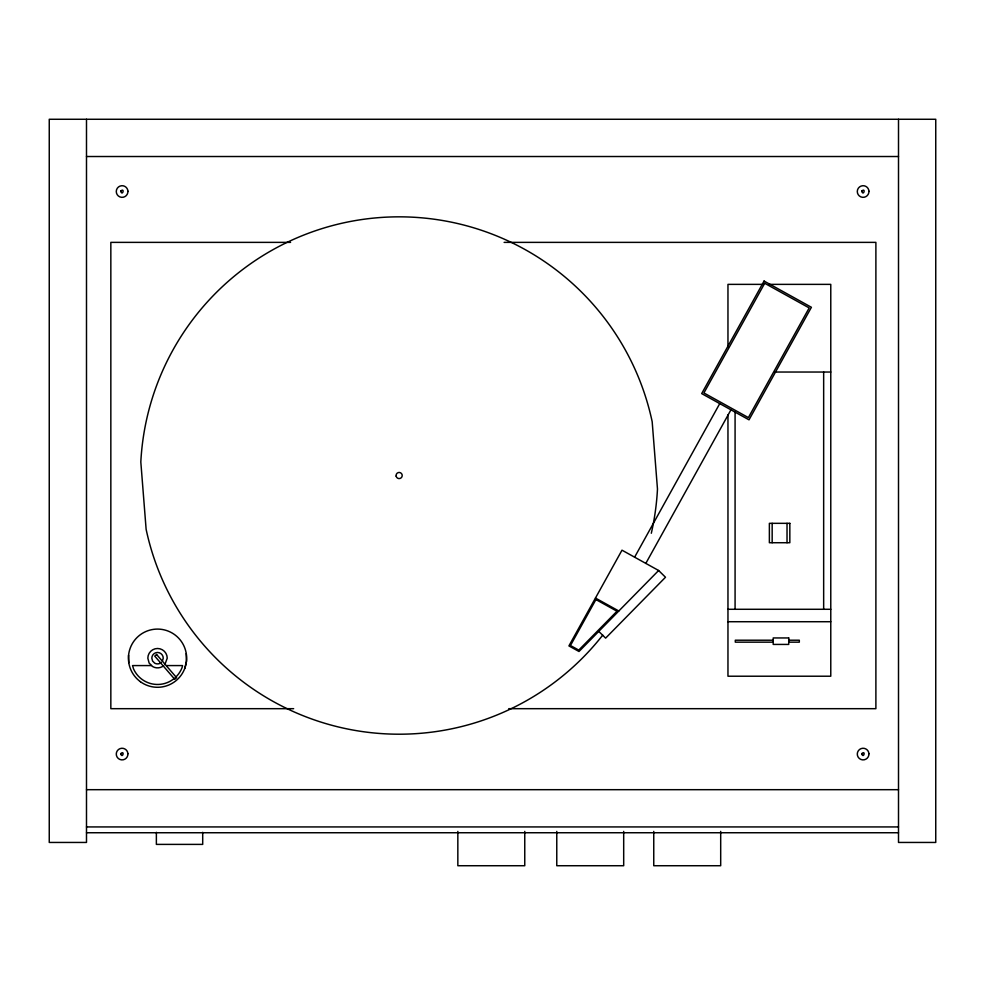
<?xml version="1.0" encoding="UTF-8"?>
<svg xmlns="http://www.w3.org/2000/svg" width="985" height="985" viewBox="0 0 985 985"><rect width="100%" height="100%" fill="white"/><g stroke="black" fill="none" stroke-linecap="round" stroke-linejoin="round"><path stroke-width="1.48" d="M184.712 668.569L186.473 661.181L186.263 653.584M634.611 557.19L719.739 403.616M645.815 563.395L730.944 409.822M162.377 661.181L163.239 658.189A5.713 5.713 0 0 0 157.538 652.476A5.713 5.713 0 0 0 151.825 658.189L152.589 661.046L154.682 663.139A5.713 5.713 0 0 0 160.383 663.139L161.294 662.437M165.012 664.235L167.228 658.189A9.702 9.702 0 0 0 157.538 648.487A9.702 9.702 0 0 0 147.836 658.189L149.129 663.04L152.687 666.586A9.702 9.702 0 0 0 162.377 666.586L163.707 665.577M658.633 570.5L578.995 651.491L568.924 645.914L621.991 550.184L658.633 570.5L665.491 577.247L605.627 638.132L598.769 631.385M86.495 156.517L898.505 156.517M290.575 242.372L110.837 242.372L110.837 708.683L293.653 708.683M504.111 242.372L875.887 242.372L875.887 708.683L508.728 708.683M763.252 284.37L727.964 284.37L727.964 347.422M769.396 284.37L830.774 284.37L830.774 676.215L727.964 676.215L727.964 414.882M774.789 372.035L830.774 372.035M727.964 609.284L830.774 609.284M727.964 621.72L830.774 621.72M773.2 640.213L735.303 640.213L735.303 642.158L773.2 642.158M788.726 640.213L799.315 640.213L799.315 642.158L788.726 642.158M151.358 665.577L132.544 665.577L133.541 668.913A26.287 26.287 0 0 0 174.111 678.591M166.6 665.577L182.557 665.577L182.09 667.571A26.287 26.287 0 0 1 175.145 677.692M86.495 789.687L898.505 789.687M86.495 826.932L898.505 826.932M86.495 832.744L898.505 832.744M595.457 598.055L618.814 610.995M128.592 655.185L128.801 662.782M898.505 119.271L898.505 842.446L935.75 842.446L935.75 119.271L49.25 119.271L49.25 842.446L86.495 842.446L86.495 119.271M823.657 372.035L823.657 609.284M787.027 523.331L787.027 542.723M772.166 523.331L772.166 542.723M735.081 411.829L735.081 609.284M720.688 831.402L720.688 865.729L653.757 865.729L653.757 831.402M623.69 831.402L623.69 865.729L556.771 865.729L556.771 831.402M524.759 831.402L524.759 865.729L457.84 865.729L457.84 831.402M202.701 832.313L202.701 844.391L156.369 844.391L156.369 832.313M651.307 533.267A258.686 258.686 0 0 0 657.475 489.052L652.181 421.728A258.686 258.686 0 0 0 140.818 461.99L146.125 529.314A258.686 258.686 0 0 0 602.721 635.14M127.915 191.176L127.804 192.691A5.824 5.824 0 0 1 121.438 197.308A5.824 5.824 0 0 1 116.279 191.373A5.824 5.824 0 0 1 121.746 185.722L123.26 185.82A5.824 5.824 0 0 1 127.915 191.176M127.915 753.722L127.804 755.236A5.824 5.824 0 0 1 121.438 759.854A5.824 5.824 0 0 1 116.279 753.919A5.824 5.824 0 0 1 121.746 748.268L123.26 748.378A5.824 5.824 0 0 1 127.915 753.722M868.93 191.176L868.819 192.691A5.824 5.824 0 0 1 862.454 197.308A5.824 5.824 0 0 1 857.295 191.373A5.824 5.824 0 0 1 862.761 185.722L864.276 185.82A5.824 5.824 0 0 1 868.93 191.176M868.93 753.722L868.819 755.236A5.824 5.824 0 0 1 862.454 759.854A5.824 5.824 0 0 1 857.295 753.919A5.824 5.824 0 0 1 862.761 748.268L864.276 748.378A5.824 5.824 0 0 1 868.93 753.722M120.662 191.139C122.485 196.84 125.095 187.113 120.662 191.139M120.662 753.685C122.485 759.386 125.095 749.659 120.662 753.685M861.678 191.139C863.5 196.84 866.111 187.113 861.678 191.139M861.678 753.685C863.5 759.386 866.111 749.659 861.678 753.685M764.064 281.045L701.677 393.594L749.019 419.832L811.406 307.283L764.064 281.045M764.705 283.274L703.906 392.953L748.378 417.603L809.178 307.923L764.705 283.274M595.925 599.557L570.45 645.507L578.761 650.112L616.992 611.229L595.925 599.557M156.603 654.496L154.744 656.108L174.751 679.293L176.611 677.68L156.603 654.496M789.835 523.331L769.371 523.331L769.371 542.723L789.835 542.723L789.835 523.331M788.726 637.948L773.2 637.948L773.2 644.424L788.726 644.424L788.726 637.948M396.142 476.161L396.081 475.361A3.066 3.066 0 0 1 400.587 472.812A3.066 3.066 0 0 1 400.993 477.971A3.066 3.066 0 0 1 396.142 476.161M140.461 681.755A29.094 29.094 0 0 0 186.473 661.181A29.094 29.094 0 0 0 145.657 631.619A29.094 29.094 0 0 0 140.461 681.755"/></g></svg>
